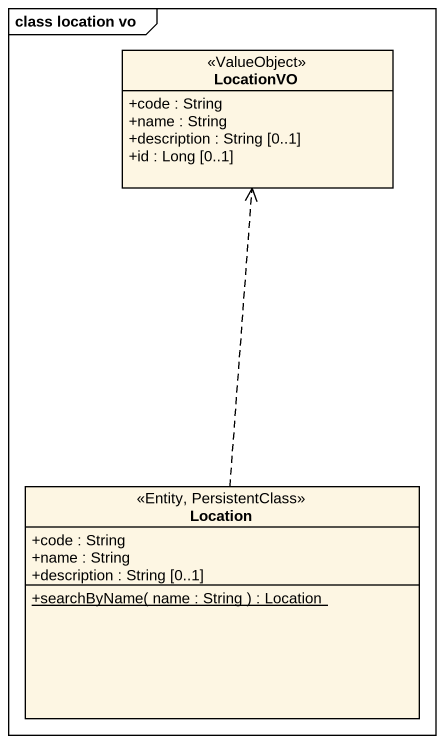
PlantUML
@startuml
mainframe class location vo
hide circle
hide empty members
skinparam classAttributeIconSize 0
class LocationVO <<ValueObject>> {
  +code : String
  +name : String
  +description : String [0..1]
  +id : Long [0..1]
}
class Location <<Entity, PersistentClass>> {
  +code : String
  +name : String
  +description : String [0..1]
  {static} +searchByName( name : String ) : Location
}
Location .up.> LocationVO
@enduml
